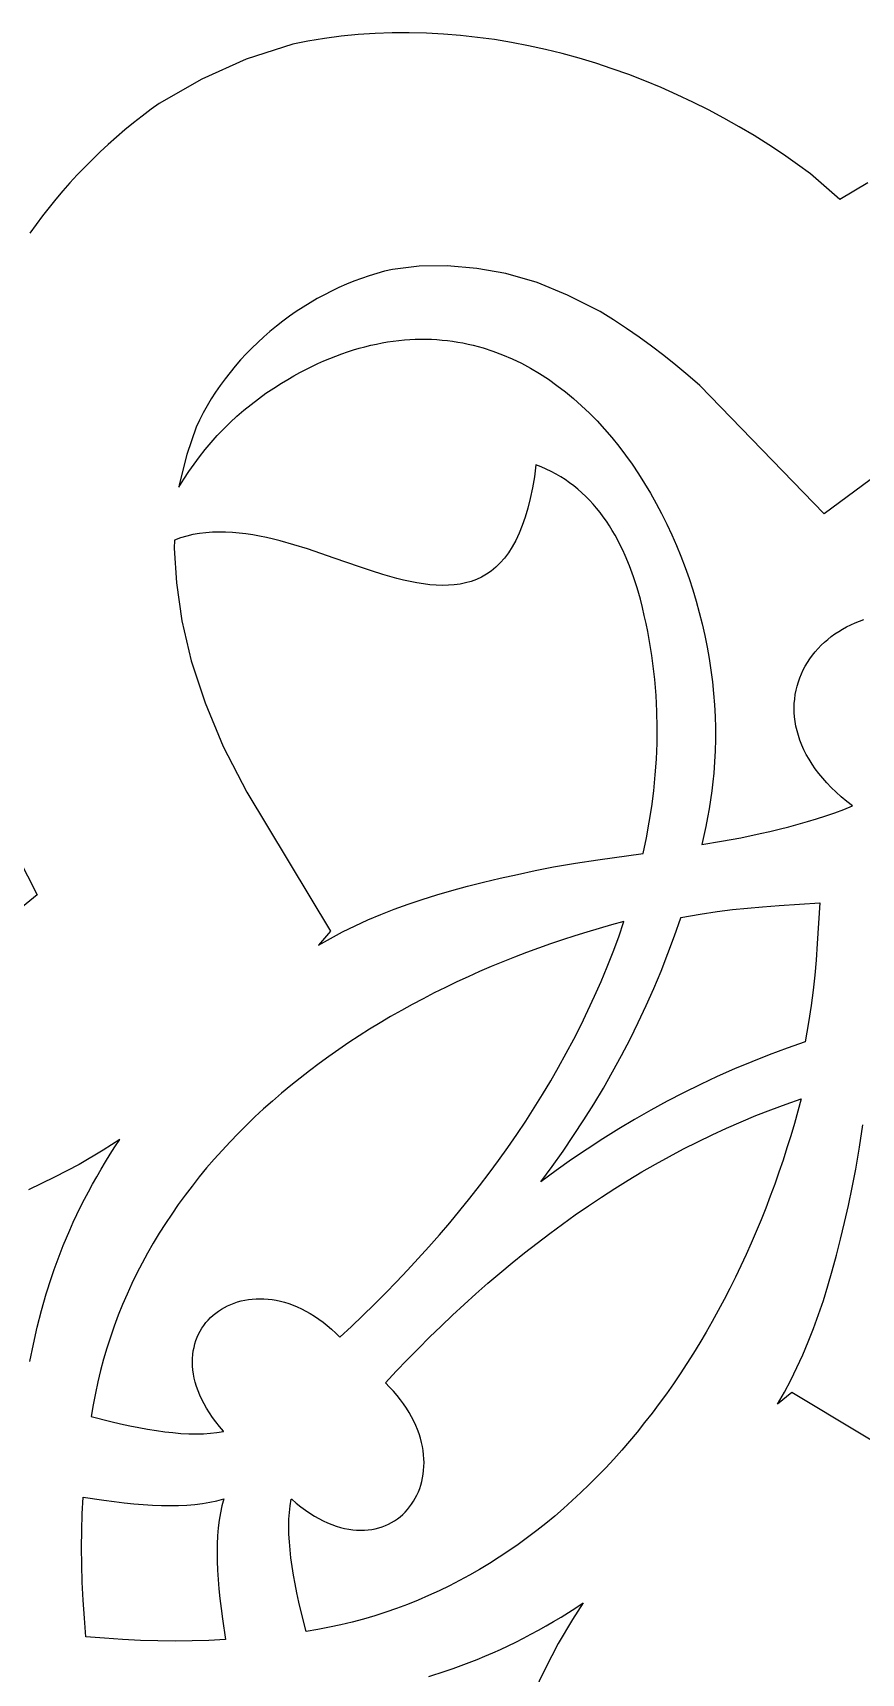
# Model space of a CAD drawing. Extents: x -61 to 56, y 12 to 129.
# Drawn here: x 28.82 to 41.91, y 102.06 to 127.97 of the extents above; entities that cross this region are included whole.
import ezdxf

# ---------------------------------------------------------------- set-up
doc = ezdxf.new("R2010")
doc.units = 0
doc.header["$MEASUREMENT"] = 0
doc.layers.add('LAYER_1', color=18, linetype='CONTINUOUS')

msp = doc.modelspace()

# ---------------------------------------------------------------- linework, layer by layer
at = {"layer": 'LAYER_1'}
for points in [[(42.011, 125.597), (41.572, 125.334), (41.109, 125.74), (40.904, 125.89), (40.679, 126.047), (40.45, 126.199), (40.217, 126.345), (39.98, 126.486), (39.74, 126.621), (39.497, 126.751), (39.25, 126.874), (39.001, 126.992), (38.748, 127.104), (38.493, 127.209), (38.236, 127.309), (37.977, 127.401), (37.716, 127.488), (37.453, 127.567), (37.188, 127.64), (36.922, 127.706), (36.655, 127.764), (36.387, 127.816), (36.119, 127.861), (35.849, 127.897), (35.58, 127.927), (35.31, 127.949), (35.04, 127.963), (34.77, 127.969), (34.501, 127.968), (34.232, 127.958), (33.965, 127.941), (33.697, 127.915), (33.431, 127.881), (33.167, 127.838), (32.931, 127.792), (32.192, 127.551), (31.492, 127.236), (30.818, 126.851), (30.695, 126.762), (30.553, 126.655), (30.414, 126.546), (30.278, 126.435), (30.145, 126.322), (30.015, 126.207), (29.889, 126.09), (29.765, 125.97), (29.643, 125.849), (29.525, 125.725), (29.41, 125.6), (29.297, 125.472), (29.187, 125.343), (29.08, 125.211), (28.976, 125.078), (28.875, 124.942), (28.776, 124.805)], [(43.284, 121.818), (41.325, 120.368), (39.359, 122.397), (39.171, 122.56), (38.983, 122.717), (38.792, 122.869), (38.599, 123.017), (38.403, 123.16), (38.203, 123.299), (37.998, 123.433), (37.787, 123.564), (37.272, 123.827), (36.788, 124.023), (36.295, 124.166), (35.837, 124.246), (35.371, 124.289), (34.929, 124.281), (34.503, 124.232), (34.38, 124.202), (34.258, 124.169), (34.136, 124.131), (34.016, 124.09), (33.896, 124.046), (33.777, 123.997), (33.66, 123.946), (33.544, 123.89), (33.429, 123.832), (33.315, 123.77), (33.203, 123.705), (33.093, 123.637), (32.984, 123.566), (32.878, 123.492), (32.773, 123.415), (32.671, 123.335), (32.57, 123.252), (32.472, 123.167), (32.377, 123.079), (32.284, 122.989), (32.193, 122.896), (32.105, 122.801), (32.021, 122.704), (31.939, 122.604), (31.86, 122.503), (31.784, 122.399), (31.712, 122.293), (31.643, 122.186), (31.577, 122.076), (31.515, 121.965), (31.457, 121.852), (31.403, 121.738), (31.257, 121.309), (31.14, 120.85), (31.132, 120.791), (31.208, 120.916), (31.287, 121.037), (31.37, 121.157), (31.457, 121.273), (31.547, 121.387), (31.641, 121.498), (31.738, 121.606), (31.839, 121.711), (31.942, 121.813), (32.049, 121.912), (32.159, 122.007), (32.272, 122.1), (32.388, 122.189), (32.507, 122.275), (32.629, 122.357), (32.753, 122.436), (32.85, 122.494), (32.946, 122.549), (33.043, 122.602), (33.138, 122.652), (33.233, 122.699), (33.328, 122.744), (33.423, 122.786), (33.516, 122.826), (33.61, 122.863), (33.703, 122.897), (33.795, 122.929), (33.887, 122.959), (33.979, 122.986), (34.07, 123.01), (34.161, 123.033), (34.251, 123.052), (34.34, 123.07), (34.429, 123.085), (34.518, 123.098), (34.606, 123.109), (34.693, 123.117), (34.78, 123.123), (34.866, 123.127), (34.952, 123.129), (35.037, 123.129), (35.122, 123.127), (35.206, 123.122), (35.29, 123.115), (35.373, 123.107), (35.455, 123.096), (35.537, 123.083), (35.618, 123.069), (35.698, 123.052), (35.778, 123.034), (35.936, 122.991), (36.092, 122.941), (36.244, 122.884), (36.394, 122.819), (36.542, 122.748), (36.686, 122.671), (36.828, 122.587), (36.967, 122.497), (37.103, 122.4), (37.236, 122.298), (37.366, 122.191), (37.493, 122.078), (37.616, 121.96), (37.737, 121.837), (37.854, 121.709), (37.968, 121.576), (38.079, 121.439), (38.186, 121.298), (38.29, 121.153), (38.39, 121.004), (38.487, 120.851), (38.58, 120.695), (38.669, 120.536), (38.755, 120.374), (38.837, 120.209), (38.915, 120.041), (38.99, 119.871), (39.06, 119.699), (39.126, 119.525), (39.189, 119.349), (39.247, 119.171), (39.301, 118.992), (39.351, 118.812), (39.396, 118.631), (39.438, 118.449), (39.475, 118.266), (39.507, 118.083), (39.536, 117.9), (39.559, 117.717), (39.578, 117.534), (39.593, 117.351), (39.603, 117.169), (39.608, 116.987), (39.608, 116.807), (39.604, 116.628), (39.594, 116.45), (39.58, 116.274), (39.565, 116.134), (39.548, 115.994), (39.528, 115.854), (39.506, 115.712), (39.481, 115.571), (39.453, 115.429), (39.424, 115.287), (39.392, 115.145), (39.701, 115.197), (40.009, 115.254), (40.313, 115.318), (40.465, 115.352), (40.615, 115.388), (40.764, 115.425), (40.912, 115.466), (41.059, 115.508), (41.205, 115.552), (41.349, 115.6), (41.491, 115.649), (41.632, 115.702), (41.772, 115.757), (41.68, 115.828), (41.594, 115.9), (41.513, 115.973), (41.437, 116.046), (41.367, 116.12), (41.301, 116.194), (41.239, 116.268), (41.183, 116.343), (41.132, 116.418), (41.085, 116.493), (41.042, 116.568), (41.004, 116.643), (40.97, 116.718), (40.941, 116.793), (40.916, 116.867), (40.895, 116.941), (40.878, 117.015), (40.865, 117.089), (40.856, 117.161), (40.851, 117.233), (40.85, 117.305), (40.852, 117.376), (40.858, 117.445), (40.868, 117.514), (40.881, 117.582), (40.897, 117.649), (40.916, 117.715), (40.939, 117.779), (40.965, 117.843), (40.994, 117.905), (41.026, 117.965), (41.061, 118.024), (41.099, 118.081), (41.139, 118.137), (41.182, 118.191), (41.228, 118.243), (41.276, 118.293), (41.327, 118.341), (41.38, 118.387), (41.436, 118.431), (41.493, 118.473), (41.553, 118.513), (41.615, 118.55), (41.678, 118.585), (41.744, 118.617), (41.811, 118.647), (41.881, 118.674), (41.951, 118.699)], [(43.284, 121.818), (41.325, 120.368), (39.359, 122.397), (39.171, 122.56), (38.983, 122.717), (38.792, 122.869), (38.599, 123.017), (38.403, 123.16), (38.203, 123.299), (37.998, 123.433), (37.787, 123.564), (37.272, 123.827), (36.788, 124.023), (36.295, 124.166), (35.837, 124.246), (35.371, 124.289), (34.929, 124.281), (34.503, 124.232), (34.38, 124.202), (34.258, 124.169), (34.136, 124.131), (34.016, 124.09), (33.896, 124.046), (33.777, 123.997), (33.66, 123.946), (33.544, 123.89), (33.429, 123.832), (33.315, 123.77), (33.203, 123.705), (33.093, 123.637), (32.984, 123.566), (32.878, 123.492), (32.773, 123.415), (32.671, 123.335), (32.57, 123.252), (32.472, 123.167), (32.377, 123.079), (32.284, 122.989), (32.193, 122.896), (32.105, 122.801), (32.021, 122.704), (31.939, 122.604), (31.86, 122.503), (31.784, 122.399), (31.712, 122.293), (31.643, 122.186), (31.577, 122.076), (31.515, 121.965), (31.457, 121.852), (31.403, 121.738), (31.257, 121.309), (31.14, 120.85), (31.132, 120.791), (31.208, 120.916), (31.287, 121.037), (31.37, 121.157), (31.457, 121.273), (31.547, 121.387), (31.641, 121.498), (31.738, 121.606), (31.839, 121.711), (31.942, 121.813), (32.049, 121.912), (32.159, 122.007), (32.272, 122.1), (32.388, 122.189), (32.507, 122.275), (32.629, 122.357), (32.753, 122.436), (32.85, 122.494), (32.946, 122.549), (33.043, 122.602), (33.138, 122.652), (33.233, 122.699), (33.328, 122.744), (33.423, 122.786), (33.516, 122.826), (33.61, 122.863), (33.703, 122.897), (33.795, 122.929), (33.887, 122.959), (33.979, 122.986), (34.07, 123.01), (34.161, 123.033), (34.251, 123.052), (34.34, 123.07), (34.429, 123.085), (34.518, 123.098), (34.606, 123.109), (34.693, 123.117), (34.78, 123.123), (34.866, 123.127), (34.952, 123.129), (35.037, 123.129), (35.122, 123.127), (35.206, 123.122), (35.29, 123.115), (35.373, 123.107), (35.455, 123.096), (35.537, 123.083), (35.618, 123.069), (35.698, 123.052), (35.778, 123.034), (35.936, 122.991), (36.092, 122.941), (36.244, 122.884), (36.394, 122.819), (36.542, 122.748), (36.686, 122.671), (36.828, 122.587), (36.967, 122.497), (37.103, 122.4), (37.236, 122.298), (37.366, 122.191), (37.493, 122.078), (37.616, 121.96), (37.737, 121.837), (37.854, 121.709), (37.968, 121.576), (38.079, 121.439), (38.186, 121.298), (38.29, 121.153), (38.39, 121.004), (38.487, 120.851), (38.58, 120.695), (38.669, 120.536), (38.755, 120.374), (38.837, 120.209), (38.915, 120.041), (38.99, 119.871), (39.06, 119.699), (39.126, 119.525), (39.189, 119.349), (39.247, 119.171), (39.301, 118.992), (39.351, 118.812), (39.396, 118.631), (39.438, 118.449), (39.475, 118.266), (39.507, 118.083), (39.536, 117.9), (39.559, 117.717), (39.578, 117.534), (39.593, 117.351), (39.603, 117.169), (39.608, 116.987), (39.608, 116.807), (39.604, 116.628), (39.594, 116.45), (39.58, 116.274), (39.565, 116.134), (39.548, 115.994), (39.528, 115.854), (39.506, 115.712), (39.481, 115.571), (39.453, 115.429), (39.424, 115.287), (39.392, 115.145), (39.701, 115.197), (40.009, 115.254), (40.313, 115.318), (40.465, 115.352), (40.615, 115.388), (40.764, 115.425), (40.912, 115.466), (41.059, 115.508), (41.205, 115.552), (41.349, 115.6), (41.491, 115.649), (41.632, 115.702), (41.772, 115.757), (41.68, 115.828), (41.594, 115.9), (41.513, 115.973), (41.437, 116.046), (41.367, 116.12), (41.301, 116.194), (41.239, 116.268), (41.183, 116.343), (41.132, 116.418), (41.085, 116.493), (41.042, 116.568), (41.004, 116.643), (40.97, 116.718), (40.941, 116.793), (40.916, 116.867), (40.895, 116.941), (40.878, 117.015), (40.865, 117.089), (40.856, 117.161), (40.851, 117.233), (40.85, 117.305), (40.852, 117.376), (40.858, 117.445), (40.868, 117.514), (40.881, 117.582), (40.897, 117.649), (40.916, 117.715), (40.939, 117.779), (40.965, 117.843), (40.994, 117.905), (41.026, 117.965), (41.061, 118.024), (41.099, 118.081), (41.139, 118.137), (41.182, 118.191), (41.228, 118.243), (41.276, 118.293), (41.327, 118.341), (41.38, 118.387), (41.436, 118.431), (41.493, 118.473), (41.553, 118.513), (41.615, 118.55), (41.678, 118.585), (41.744, 118.617), (41.811, 118.647), (41.881, 118.674), (41.951, 118.699)], [(28.427, 115.264), (28.891, 114.35), (28.311, 113.876)], [(43.003, 105.172), (40.811, 106.492), (40.588, 106.303), (40.696, 106.493), (40.798, 106.686), (40.894, 106.883), (40.986, 107.084), (41.073, 107.291), (41.156, 107.502), (41.235, 107.72), (41.311, 107.944), (41.383, 108.174), (41.452, 108.412), (41.519, 108.658), (41.583, 108.912), (41.645, 109.174), (41.706, 109.446), (41.766, 109.727), (41.824, 110.019), (41.882, 110.365), (41.936, 110.717)], [(43.003, 105.172), (40.811, 106.492), (40.588, 106.303), (40.696, 106.493), (40.798, 106.686), (40.894, 106.883), (40.986, 107.084), (41.073, 107.291), (41.156, 107.502), (41.235, 107.72), (41.311, 107.944), (41.383, 108.174), (41.452, 108.412), (41.519, 108.658), (41.583, 108.912), (41.645, 109.174), (41.706, 109.446), (41.766, 109.727), (41.824, 110.019), (41.882, 110.365), (41.936, 110.717)], [(28.779, 106.981), (28.833, 107.254), (28.894, 107.523), (28.962, 107.787), (29.037, 108.048), (29.118, 108.305), (29.162, 108.432), (29.207, 108.559), (29.254, 108.684), (29.303, 108.809), (29.354, 108.933), (29.407, 109.056), (29.462, 109.178), (29.519, 109.3), (29.578, 109.421), (29.638, 109.542), (29.701, 109.661), (29.766, 109.781), (29.833, 109.899), (29.902, 110.017), (29.973, 110.135), (30.047, 110.252), (30.122, 110.369), (30.2, 110.485), (29.935, 110.318), (29.558, 110.092), (29.169, 109.889), (28.755, 109.69)], [(28.779, 106.981), (28.833, 107.254), (28.894, 107.523), (28.962, 107.787), (29.037, 108.048), (29.118, 108.305), (29.162, 108.432), (29.207, 108.559), (29.254, 108.684), (29.303, 108.809), (29.354, 108.933), (29.407, 109.056), (29.462, 109.178), (29.519, 109.3), (29.578, 109.421), (29.638, 109.542), (29.701, 109.661), (29.766, 109.781), (29.833, 109.899), (29.902, 110.017), (29.973, 110.135), (30.047, 110.252), (30.122, 110.369), (30.2, 110.485), (29.935, 110.318), (29.558, 110.092), (29.169, 109.889), (28.755, 109.69)], [(35.08, 102.005), (35.337, 102.086), (35.464, 102.13), (35.59, 102.175), (35.716, 102.222), (35.841, 102.272), (35.965, 102.323), (36.088, 102.375), (36.21, 102.43), (36.332, 102.487), (36.453, 102.546), (36.574, 102.607), (36.693, 102.669), (36.813, 102.734), (36.931, 102.801), (37.049, 102.87), (37.167, 102.941), (37.284, 103.015), (37.401, 103.09), (37.517, 103.168), (37.35, 102.903), (37.124, 102.526), (36.921, 102.137), (36.722, 101.723)], [(35.08, 102.005), (35.337, 102.086), (35.464, 102.13), (35.59, 102.175), (35.716, 102.222), (35.841, 102.272), (35.965, 102.323), (36.088, 102.375), (36.21, 102.43), (36.332, 102.487), (36.453, 102.546), (36.574, 102.607), (36.693, 102.669), (36.813, 102.734), (36.931, 102.801), (37.049, 102.87), (37.167, 102.941), (37.284, 103.015), (37.401, 103.09), (37.517, 103.168), (37.35, 102.903), (37.124, 102.526), (36.921, 102.137), (36.722, 101.723)]]:
    msp.add_lwpolyline(points, dxfattribs=at)
for points in [[(38.421, 119.02), (38.37, 119.199), (38.313, 119.375), (38.25, 119.547), (38.18, 119.714), (38.143, 119.796), (38.104, 119.876), (38.064, 119.955), (38.021, 120.032), (37.977, 120.107), (37.932, 120.181), (37.884, 120.253), (37.835, 120.323), (37.783, 120.392), (37.73, 120.458), (37.675, 120.523), (37.618, 120.585), (37.559, 120.645), (37.498, 120.703), (37.435, 120.758), (37.37, 120.812), (37.303, 120.862), (37.233, 120.911), (37.162, 120.956), (37.088, 120.999), (37.012, 121.04), (36.934, 121.077), (36.854, 121.112), (36.772, 121.144), (36.746, 120.956), (36.716, 120.779), (36.682, 120.614), (36.644, 120.461), (36.602, 120.318), (36.556, 120.185), (36.506, 120.063), (36.453, 119.951), (36.397, 119.848), (36.337, 119.754), (36.274, 119.67), (36.207, 119.594), (36.138, 119.526), (36.065, 119.467), (35.989, 119.415), (35.911, 119.37), (35.83, 119.333), (35.746, 119.302), (35.66, 119.278), (35.572, 119.26), (35.481, 119.248), (35.388, 119.241), (35.292, 119.24), (35.195, 119.243), (35.096, 119.251), (34.995, 119.264), (34.892, 119.28), (34.787, 119.3), (34.681, 119.324), (34.574, 119.35), (34.465, 119.38), (34.355, 119.412), (34.173, 119.468), (33.983, 119.532), (33.583, 119.672), (33.375, 119.744), (33.163, 119.815), (32.949, 119.881), (32.733, 119.942), (32.624, 119.969), (32.516, 119.994), (32.407, 120.016), (32.299, 120.036), (32.191, 120.053), (32.083, 120.066), (31.976, 120.076), (31.87, 120.081), (31.765, 120.083), (31.66, 120.08), (31.557, 120.072), (31.455, 120.06), (31.354, 120.042), (31.255, 120.018), (31.157, 119.989), (31.061, 119.954), (31.056, 119.827), (31.091, 119.279), (31.177, 118.681), (31.323, 118.049), (31.546, 117.386), (31.83, 116.697), (32.204, 115.971), (33.524, 113.779), (33.335, 113.556), (33.525, 113.664), (33.718, 113.766), (33.915, 113.863), (34.116, 113.954), (34.323, 114.042), (34.534, 114.125), (34.752, 114.204), (34.976, 114.279), (35.206, 114.351), (35.444, 114.42), (35.69, 114.487), (35.943, 114.551), (36.206, 114.614), (36.478, 114.674), (36.759, 114.734), (37.05, 114.792), (37.397, 114.85), (37.749, 114.904), (38.464, 115.006), (38.516, 115.252), (38.561, 115.499), (38.6, 115.747), (38.631, 115.995), (38.656, 116.245), (38.674, 116.495), (38.684, 116.745), (38.687, 116.997), (38.682, 117.248), (38.669, 117.5), (38.649, 117.753), (38.635, 117.879), (38.62, 118.006), (38.602, 118.132), (38.583, 118.259), (38.561, 118.386), (38.537, 118.512), (38.511, 118.639), (38.483, 118.766), (38.453, 118.893)], [(38.421, 119.02), (38.37, 119.199), (38.313, 119.375), (38.25, 119.547), (38.18, 119.714), (38.143, 119.796), (38.104, 119.876), (38.064, 119.955), (38.021, 120.032), (37.977, 120.107), (37.932, 120.181), (37.884, 120.253), (37.835, 120.323), (37.783, 120.392), (37.73, 120.458), (37.675, 120.523), (37.618, 120.585), (37.559, 120.645), (37.498, 120.703), (37.435, 120.758), (37.37, 120.812), (37.303, 120.862), (37.233, 120.911), (37.162, 120.956), (37.088, 120.999), (37.012, 121.04), (36.934, 121.077), (36.854, 121.112), (36.772, 121.144), (36.746, 120.956), (36.716, 120.779), (36.682, 120.614), (36.644, 120.461), (36.602, 120.318), (36.556, 120.185), (36.506, 120.063), (36.453, 119.951), (36.397, 119.848), (36.337, 119.754), (36.274, 119.67), (36.207, 119.594), (36.138, 119.526), (36.065, 119.467), (35.989, 119.415), (35.911, 119.37), (35.83, 119.333), (35.746, 119.302), (35.66, 119.278), (35.572, 119.26), (35.481, 119.248), (35.388, 119.241), (35.292, 119.24), (35.195, 119.243), (35.096, 119.251), (34.995, 119.264), (34.892, 119.28), (34.787, 119.3), (34.681, 119.324), (34.574, 119.35), (34.465, 119.38), (34.355, 119.412), (34.173, 119.468), (33.983, 119.532), (33.583, 119.672), (33.375, 119.744), (33.163, 119.815), (32.949, 119.881), (32.733, 119.942), (32.624, 119.969), (32.516, 119.994), (32.407, 120.016), (32.299, 120.036), (32.191, 120.053), (32.083, 120.066), (31.976, 120.076), (31.87, 120.081), (31.765, 120.083), (31.66, 120.08), (31.557, 120.072), (31.455, 120.06), (31.354, 120.042), (31.255, 120.018), (31.157, 119.989), (31.061, 119.954), (31.056, 119.827), (31.091, 119.279), (31.177, 118.681), (31.323, 118.049), (31.546, 117.386), (31.83, 116.697), (32.204, 115.971), (33.524, 113.779), (33.335, 113.556), (33.525, 113.664), (33.718, 113.766), (33.915, 113.863), (34.116, 113.954), (34.323, 114.042), (34.534, 114.125), (34.752, 114.204), (34.976, 114.279), (35.206, 114.351), (35.444, 114.42), (35.69, 114.487), (35.943, 114.551), (36.206, 114.614), (36.478, 114.674), (36.759, 114.734), (37.05, 114.792), (37.397, 114.85), (37.749, 114.904), (38.464, 115.006), (38.516, 115.252), (38.561, 115.499), (38.6, 115.747), (38.631, 115.995), (38.656, 116.245), (38.674, 116.495), (38.684, 116.745), (38.687, 116.997), (38.682, 117.248), (38.669, 117.5), (38.649, 117.753), (38.635, 117.879), (38.62, 118.006), (38.602, 118.132), (38.583, 118.259), (38.561, 118.386), (38.537, 118.512), (38.511, 118.639), (38.483, 118.766), (38.453, 118.893)], [(36.849, 109.817), (36.849, 109.817), (37.027, 110.059), (37.2, 110.302), (37.367, 110.548), (37.529, 110.796), (37.685, 111.046), (37.836, 111.298), (37.982, 111.554), (38.123, 111.811), (38.258, 112.072), (38.388, 112.336), (38.513, 112.603), (38.632, 112.873), (38.747, 113.147), (38.857, 113.424), (38.961, 113.705), (39.061, 113.99), (39.061, 113.992), (39.367, 114.045), (39.634, 114.087), (39.877, 114.119), (40.112, 114.143), (40.352, 114.164), (40.612, 114.182), (41.255, 114.223), (41.255, 114.223), (41.255, 114.223), (41.214, 113.58), (41.196, 113.32), (41.175, 113.08), (41.15, 112.846), (41.119, 112.602), (41.077, 112.335), (41.023, 112.029), (41.022, 112.029), (40.737, 111.929), (40.456, 111.825), (40.179, 111.715), (39.905, 111.6), (39.635, 111.481), (39.368, 111.356), (39.104, 111.226), (38.843, 111.091), (38.585, 110.95), (38.33, 110.804), (38.078, 110.653), (37.828, 110.497), (37.58, 110.335), (37.334, 110.168), (37.091, 109.995), (36.849, 109.817)], [(36.849, 109.817), (36.849, 109.817), (37.027, 110.059), (37.2, 110.302), (37.367, 110.548), (37.529, 110.796), (37.685, 111.046), (37.836, 111.298), (37.982, 111.554), (38.123, 111.811), (38.258, 112.072), (38.388, 112.336), (38.513, 112.603), (38.632, 112.873), (38.747, 113.147), (38.857, 113.424), (38.961, 113.705), (39.061, 113.99), (39.061, 113.992), (39.367, 114.045), (39.634, 114.087), (39.877, 114.119), (40.112, 114.143), (40.352, 114.164), (40.612, 114.182), (41.255, 114.223), (41.255, 114.223), (41.255, 114.223), (41.214, 113.58), (41.196, 113.32), (41.175, 113.08), (41.15, 112.846), (41.119, 112.602), (41.077, 112.335), (41.023, 112.029), (41.022, 112.029), (40.737, 111.929), (40.456, 111.825), (40.179, 111.715), (39.905, 111.6), (39.635, 111.481), (39.368, 111.356), (39.104, 111.226), (38.843, 111.091), (38.585, 110.95), (38.33, 110.804), (38.078, 110.653), (37.828, 110.497), (37.58, 110.335), (37.334, 110.168), (37.091, 109.995), (36.849, 109.817)], [(38.162, 113.929), (37.966, 113.877), (37.771, 113.821), (37.577, 113.764), (37.383, 113.704), (37.191, 113.642), (37, 113.577), (36.811, 113.51), (36.622, 113.441), (36.435, 113.369), (36.249, 113.295), (36.064, 113.218), (35.881, 113.14), (35.7, 113.058), (35.52, 112.975), (35.341, 112.89), (35.164, 112.802), (34.989, 112.711), (34.816, 112.619), (34.645, 112.524), (34.475, 112.427), (34.308, 112.328), (34.142, 112.227), (33.979, 112.123), (33.817, 112.018), (33.658, 111.91), (33.501, 111.8), (33.347, 111.687), (33.194, 111.573), (33.045, 111.456), (32.897, 111.338), (32.752, 111.217), (32.61, 111.094), (32.47, 110.969), (32.333, 110.842), (32.199, 110.713), (32.067, 110.582), (31.939, 110.448), (31.813, 110.313), (31.69, 110.176), (31.57, 110.036), (31.453, 109.895), (31.34, 109.751), (31.23, 109.606), (31.122, 109.458), (31.019, 109.309), (30.918, 109.158), (30.821, 109.004), (30.727, 108.849), (30.637, 108.692), (30.551, 108.533), (30.468, 108.372), (30.389, 108.209), (30.313, 108.044), (30.242, 107.877), (30.174, 107.709), (30.11, 107.538), (30.05, 107.366), (29.994, 107.192), (29.942, 107.016), (29.895, 106.838), (29.851, 106.659), (29.812, 106.477), (29.777, 106.294), (29.747, 106.109), (30.057, 106.031), (30.207, 105.996), (30.354, 105.964), (30.498, 105.935), (30.638, 105.91), (30.775, 105.888), (30.909, 105.869), (31.038, 105.855), (31.164, 105.844), (31.286, 105.838), (31.404, 105.836), (31.518, 105.838), (31.628, 105.845), (31.733, 105.857), (31.834, 105.874), (31.837, 105.881), (31.774, 105.953), (31.716, 106.025), (31.663, 106.097), (31.614, 106.169), (31.57, 106.24), (31.53, 106.31), (31.494, 106.38), (31.462, 106.449), (31.434, 106.517), (31.41, 106.584), (31.39, 106.651), (31.374, 106.717), (31.361, 106.781), (31.352, 106.845), (31.347, 106.908), (31.345, 106.969), (31.346, 107.029), (31.351, 107.088), (31.359, 107.146), (31.37, 107.202), (31.384, 107.256), (31.401, 107.309), (31.42, 107.361), (31.443, 107.411), (31.468, 107.459), (31.496, 107.506), (31.527, 107.55), (31.559, 107.593), (31.595, 107.634), (31.632, 107.672), (31.672, 107.709), (31.714, 107.744), (31.758, 107.776), (31.803, 107.806), (31.851, 107.834), (31.9, 107.859), (31.952, 107.882), (32.004, 107.903), (32.059, 107.921), (32.115, 107.936), (32.172, 107.949), (32.23, 107.958), (32.29, 107.966), (32.351, 107.97), (32.412, 107.971), (32.475, 107.97), (32.539, 107.965), (32.603, 107.957), (32.668, 107.946), (32.734, 107.932), (32.8, 107.914), (32.867, 107.894), (32.934, 107.869), (33.002, 107.842), (33.069, 107.811), (33.137, 107.776), (33.205, 107.737), (33.273, 107.695), (33.34, 107.649), (33.408, 107.6), (33.475, 107.546), (33.542, 107.489), (33.608, 107.427), (33.674, 107.362), (33.857, 107.533), (34.038, 107.707), (34.218, 107.882), (34.395, 108.06), (34.57, 108.24), (34.742, 108.422), (34.913, 108.606), (35.081, 108.792), (35.246, 108.981), (35.409, 109.171), (35.569, 109.364), (35.727, 109.559), (35.881, 109.756), (36.033, 109.956), (36.182, 110.157), (36.327, 110.361), (36.47, 110.567), (36.609, 110.775), (36.744, 110.986), (36.876, 111.198), (37.005, 111.413), (37.13, 111.63), (37.251, 111.85), (37.369, 112.072), (37.483, 112.296), (37.592, 112.522), (37.698, 112.751), (37.799, 112.982), (37.896, 113.215), (37.989, 113.451), (38.078, 113.689)], [(38.162, 113.929), (37.966, 113.877), (37.771, 113.821), (37.577, 113.764), (37.383, 113.704), (37.191, 113.642), (37, 113.577), (36.811, 113.51), (36.622, 113.441), (36.435, 113.369), (36.249, 113.295), (36.064, 113.218), (35.881, 113.14), (35.7, 113.058), (35.52, 112.975), (35.341, 112.89), (35.164, 112.802), (34.989, 112.711), (34.816, 112.619), (34.645, 112.524), (34.475, 112.427), (34.308, 112.328), (34.142, 112.227), (33.979, 112.123), (33.817, 112.018), (33.658, 111.91), (33.501, 111.8), (33.347, 111.687), (33.194, 111.573), (33.045, 111.456), (32.897, 111.338), (32.752, 111.217), (32.61, 111.094), (32.47, 110.969), (32.333, 110.842), (32.199, 110.713), (32.067, 110.582), (31.939, 110.448), (31.813, 110.313), (31.69, 110.176), (31.57, 110.036), (31.453, 109.895), (31.34, 109.751), (31.23, 109.606), (31.122, 109.458), (31.019, 109.309), (30.918, 109.158), (30.821, 109.004), (30.727, 108.849), (30.637, 108.692), (30.551, 108.533), (30.468, 108.372), (30.389, 108.209), (30.313, 108.044), (30.242, 107.877), (30.174, 107.709), (30.11, 107.538), (30.05, 107.366), (29.994, 107.192), (29.942, 107.016), (29.895, 106.838), (29.851, 106.659), (29.812, 106.477), (29.777, 106.294), (29.747, 106.109), (30.057, 106.031), (30.207, 105.996), (30.354, 105.964), (30.498, 105.935), (30.638, 105.91), (30.775, 105.888), (30.909, 105.869), (31.038, 105.855), (31.164, 105.844), (31.286, 105.838), (31.404, 105.836), (31.518, 105.838), (31.628, 105.845), (31.733, 105.857), (31.834, 105.874), (31.837, 105.881), (31.774, 105.953), (31.716, 106.025), (31.663, 106.097), (31.614, 106.169), (31.57, 106.24), (31.53, 106.31), (31.494, 106.38), (31.462, 106.449), (31.434, 106.517), (31.41, 106.584), (31.39, 106.651), (31.374, 106.717), (31.361, 106.781), (31.352, 106.845), (31.347, 106.908), (31.345, 106.969), (31.346, 107.029), (31.351, 107.088), (31.359, 107.146), (31.37, 107.202), (31.384, 107.256), (31.401, 107.309), (31.42, 107.361), (31.443, 107.411), (31.468, 107.459), (31.496, 107.506), (31.527, 107.55), (31.559, 107.593), (31.595, 107.634), (31.632, 107.672), (31.672, 107.709), (31.714, 107.744), (31.758, 107.776), (31.803, 107.806), (31.851, 107.834), (31.9, 107.859), (31.952, 107.882), (32.004, 107.903), (32.059, 107.921), (32.115, 107.936), (32.172, 107.949), (32.23, 107.958), (32.29, 107.966), (32.351, 107.97), (32.412, 107.971), (32.475, 107.97), (32.539, 107.965), (32.603, 107.957), (32.668, 107.946), (32.734, 107.932), (32.8, 107.914), (32.867, 107.894), (32.934, 107.869), (33.002, 107.842), (33.069, 107.811), (33.137, 107.776), (33.205, 107.737), (33.273, 107.695), (33.34, 107.649), (33.408, 107.6), (33.475, 107.546), (33.542, 107.489), (33.608, 107.427), (33.674, 107.362), (33.857, 107.533), (34.038, 107.707), (34.218, 107.882), (34.395, 108.06), (34.57, 108.24), (34.742, 108.422), (34.913, 108.606), (35.081, 108.792), (35.246, 108.981), (35.409, 109.171), (35.569, 109.364), (35.727, 109.559), (35.881, 109.756), (36.033, 109.956), (36.182, 110.157), (36.327, 110.361), (36.47, 110.567), (36.609, 110.775), (36.744, 110.986), (36.876, 111.198), (37.005, 111.413), (37.13, 111.63), (37.251, 111.85), (37.369, 112.072), (37.483, 112.296), (37.592, 112.522), (37.698, 112.751), (37.799, 112.982), (37.896, 113.215), (37.989, 113.451), (38.078, 113.689)], [(40.961, 111.13), (40.909, 110.934), (40.853, 110.739), (40.796, 110.545), (40.736, 110.352), (40.674, 110.16), (40.609, 109.969), (40.542, 109.779), (40.473, 109.59), (40.401, 109.403), (40.327, 109.217), (40.25, 109.032), (40.172, 108.849), (40.09, 108.668), (40.007, 108.488), (39.921, 108.309), (39.834, 108.133), (39.743, 107.958), (39.651, 107.784), (39.556, 107.613), (39.459, 107.443), (39.36, 107.276), (39.259, 107.11), (39.155, 106.947), (39.05, 106.786), (38.942, 106.626), (38.832, 106.469), (38.719, 106.315), (38.605, 106.163), (38.488, 106.013), (38.37, 105.865), (38.249, 105.72), (38.126, 105.578), (38.001, 105.438), (37.874, 105.301), (37.745, 105.167), (37.613, 105.035), (37.48, 104.907), (37.345, 104.781), (37.207, 104.658), (37.068, 104.538), (36.927, 104.422), (36.783, 104.308), (36.638, 104.198), (36.49, 104.09), (36.341, 103.987), (36.19, 103.886), (36.036, 103.789), (35.881, 103.695), (35.724, 103.605), (35.565, 103.519), (35.404, 103.436), (35.241, 103.357), (35.076, 103.281), (34.909, 103.21), (34.741, 103.142), (34.57, 103.078), (34.398, 103.018), (34.224, 102.962), (34.048, 102.91), (33.87, 102.863), (33.69, 102.819), (33.509, 102.78), (33.326, 102.745), (33.141, 102.715), (33.063, 103.025), (33.028, 103.175), (32.996, 103.322), (32.967, 103.466), (32.941, 103.606), (32.919, 103.743), (32.901, 103.877), (32.887, 104.006), (32.876, 104.132), (32.87, 104.254), (32.868, 104.372), (32.87, 104.486), (32.877, 104.596), (32.889, 104.701), (32.906, 104.802), (32.913, 104.805), (32.985, 104.742), (33.057, 104.684), (33.129, 104.631), (33.2, 104.582), (33.271, 104.538), (33.342, 104.498), (33.411, 104.462), (33.48, 104.43), (33.549, 104.402), (33.616, 104.378), (33.683, 104.358), (33.748, 104.342), (33.813, 104.329), (33.877, 104.32), (33.939, 104.315), (34.001, 104.313), (34.061, 104.314), (34.12, 104.319), (34.177, 104.327), (34.234, 104.338), (34.288, 104.352), (34.341, 104.369), (34.393, 104.388), (34.443, 104.411), (34.491, 104.436), (34.537, 104.464), (34.582, 104.495), (34.625, 104.527), (34.666, 104.563), (34.704, 104.6), (34.741, 104.64), (34.775, 104.682), (34.808, 104.726), (34.838, 104.771), (34.866, 104.819), (34.891, 104.869), (34.914, 104.92), (34.935, 104.973), (34.953, 105.027), (34.968, 105.083), (34.98, 105.14), (34.99, 105.198), (34.997, 105.258), (35.002, 105.319), (35.003, 105.381), (35.001, 105.443), (34.997, 105.507), (34.989, 105.571), (34.978, 105.637), (34.964, 105.702), (34.946, 105.769), (34.926, 105.835), (34.901, 105.903), (34.874, 105.97), (34.842, 106.038), (34.808, 106.105), (34.769, 106.173), (34.727, 106.241), (34.681, 106.309), (34.632, 106.376), (34.578, 106.443), (34.52, 106.51), (34.459, 106.576), (34.393, 106.642), (34.565, 106.825), (34.738, 107.007), (34.914, 107.186), (35.092, 107.363), (35.272, 107.538), (35.454, 107.711), (35.638, 107.881), (35.824, 108.049), (36.013, 108.214), (36.203, 108.377), (36.396, 108.538), (36.591, 108.695), (36.788, 108.85), (36.988, 109.001), (37.189, 109.15), (37.393, 109.295), (37.599, 109.438), (37.807, 109.577), (38.018, 109.712), (38.23, 109.845), (38.445, 109.973), (38.662, 110.098), (38.882, 110.22), (39.104, 110.337), (39.328, 110.451), (39.554, 110.56), (39.783, 110.666), (40.014, 110.767), (40.247, 110.865), (40.483, 110.957), (40.721, 111.046)], [(40.961, 111.13), (40.909, 110.934), (40.853, 110.739), (40.796, 110.545), (40.736, 110.352), (40.674, 110.16), (40.609, 109.969), (40.542, 109.779), (40.473, 109.59), (40.401, 109.403), (40.327, 109.217), (40.25, 109.032), (40.172, 108.849), (40.09, 108.668), (40.007, 108.488), (39.921, 108.309), (39.834, 108.133), (39.743, 107.958), (39.651, 107.784), (39.556, 107.613), (39.459, 107.443), (39.36, 107.276), (39.259, 107.11), (39.155, 106.947), (39.05, 106.786), (38.942, 106.626), (38.832, 106.469), (38.719, 106.315), (38.605, 106.163), (38.488, 106.013), (38.37, 105.865), (38.249, 105.72), (38.126, 105.578), (38.001, 105.438), (37.874, 105.301), (37.745, 105.167), (37.613, 105.035), (37.48, 104.907), (37.345, 104.781), (37.207, 104.658), (37.068, 104.538), (36.927, 104.422), (36.783, 104.308), (36.638, 104.198), (36.49, 104.09), (36.341, 103.987), (36.19, 103.886), (36.036, 103.789), (35.881, 103.695), (35.724, 103.605), (35.565, 103.519), (35.404, 103.436), (35.241, 103.357), (35.076, 103.281), (34.909, 103.21), (34.741, 103.142), (34.57, 103.078), (34.398, 103.018), (34.224, 102.962), (34.048, 102.91), (33.87, 102.863), (33.69, 102.819), (33.509, 102.78), (33.326, 102.745), (33.141, 102.715), (33.063, 103.025), (33.028, 103.175), (32.996, 103.322), (32.967, 103.466), (32.941, 103.606), (32.919, 103.743), (32.901, 103.877), (32.887, 104.006), (32.876, 104.132), (32.87, 104.254), (32.868, 104.372), (32.87, 104.486), (32.877, 104.596), (32.889, 104.701), (32.906, 104.802), (32.913, 104.805), (32.985, 104.742), (33.057, 104.684), (33.129, 104.631), (33.2, 104.582), (33.271, 104.538), (33.342, 104.498), (33.411, 104.462), (33.48, 104.43), (33.549, 104.402), (33.616, 104.378), (33.683, 104.358), (33.748, 104.342), (33.813, 104.329), (33.877, 104.32), (33.939, 104.315), (34.001, 104.313), (34.061, 104.314), (34.12, 104.319), (34.177, 104.327), (34.234, 104.338), (34.288, 104.352), (34.341, 104.369), (34.393, 104.388), (34.443, 104.411), (34.491, 104.436), (34.537, 104.464), (34.582, 104.495), (34.625, 104.527), (34.666, 104.563), (34.704, 104.6), (34.741, 104.64), (34.775, 104.682), (34.808, 104.726), (34.838, 104.771), (34.866, 104.819), (34.891, 104.869), (34.914, 104.92), (34.935, 104.973), (34.953, 105.027), (34.968, 105.083), (34.98, 105.14), (34.99, 105.198), (34.997, 105.258), (35.002, 105.319), (35.003, 105.381), (35.001, 105.443), (34.997, 105.507), (34.989, 105.571), (34.978, 105.637), (34.964, 105.702), (34.946, 105.769), (34.926, 105.835), (34.901, 105.903), (34.874, 105.97), (34.842, 106.038), (34.808, 106.105), (34.769, 106.173), (34.727, 106.241), (34.681, 106.309), (34.632, 106.376), (34.578, 106.443), (34.52, 106.51), (34.459, 106.576), (34.393, 106.642), (34.565, 106.825), (34.738, 107.007), (34.914, 107.186), (35.092, 107.363), (35.272, 107.538), (35.454, 107.711), (35.638, 107.881), (35.824, 108.049), (36.013, 108.214), (36.203, 108.377), (36.396, 108.538), (36.591, 108.695), (36.788, 108.85), (36.988, 109.001), (37.189, 109.15), (37.393, 109.295), (37.599, 109.438), (37.807, 109.577), (38.018, 109.712), (38.23, 109.845), (38.445, 109.973), (38.662, 110.098), (38.882, 110.22), (39.104, 110.337), (39.328, 110.451), (39.554, 110.56), (39.783, 110.666), (40.014, 110.767), (40.247, 110.865), (40.483, 110.957), (40.721, 111.046)], [(29.663, 102.631), (29.638, 102.922), (29.62, 103.209), (29.606, 103.491), (29.598, 103.768), (29.595, 104.041), (29.598, 104.31), (29.605, 104.575), (29.617, 104.835), (29.948, 104.786), (30.108, 104.765), (30.265, 104.747), (30.418, 104.731), (30.568, 104.719), (30.714, 104.71), (30.855, 104.705), (30.993, 104.703), (31.127, 104.705), (31.257, 104.711), (31.382, 104.721), (31.503, 104.735), (31.62, 104.755), (31.732, 104.779), (31.839, 104.808), (31.839, 104.807), (31.839, 104.807), (31.81, 104.7), (31.786, 104.588), (31.767, 104.472), (31.753, 104.351), (31.743, 104.225), (31.737, 104.095), (31.735, 103.962), (31.737, 103.824), (31.742, 103.682), (31.751, 103.536), (31.763, 103.386), (31.779, 103.233), (31.797, 103.076), (31.818, 102.916), (31.867, 102.585), (31.606, 102.573), (31.342, 102.566), (31.073, 102.563), (30.8, 102.566), (30.523, 102.574), (30.241, 102.588), (29.954, 102.606)], [(29.663, 102.631), (29.638, 102.922), (29.62, 103.209), (29.606, 103.491), (29.598, 103.768), (29.595, 104.041), (29.598, 104.31), (29.605, 104.575), (29.617, 104.835), (29.948, 104.786), (30.108, 104.765), (30.265, 104.747), (30.418, 104.731), (30.568, 104.719), (30.714, 104.71), (30.855, 104.705), (30.993, 104.703), (31.127, 104.705), (31.257, 104.711), (31.382, 104.721), (31.503, 104.735), (31.62, 104.755), (31.732, 104.779), (31.839, 104.808), (31.839, 104.807), (31.839, 104.807), (31.81, 104.7), (31.786, 104.588), (31.767, 104.472), (31.753, 104.351), (31.743, 104.225), (31.737, 104.095), (31.735, 103.962), (31.737, 103.824), (31.742, 103.682), (31.751, 103.536), (31.763, 103.386), (31.779, 103.233), (31.797, 103.076), (31.818, 102.916), (31.867, 102.585), (31.606, 102.573), (31.342, 102.566), (31.073, 102.563), (30.8, 102.566), (30.523, 102.574), (30.241, 102.588), (29.954, 102.606)]]:
    msp.add_lwpolyline(points, close=True, dxfattribs=at)

doc.saveas('drawing.dxf')
